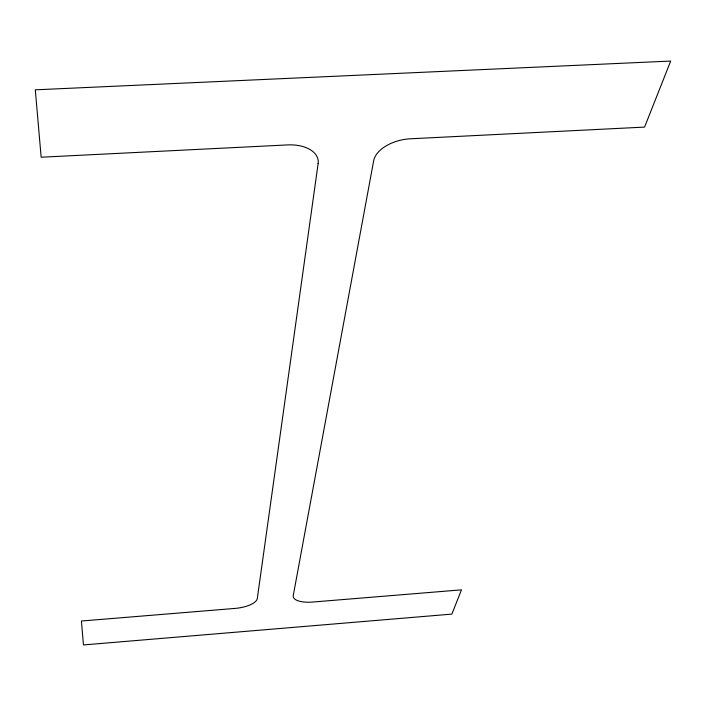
<?xml version="1.0" encoding="UTF-8"?>
<svg xmlns="http://www.w3.org/2000/svg" width="706" height="706" viewBox="0 0 706 706"><rect width="100%" height="100%" fill="white"/><g stroke="black" fill="none" stroke-linecap="round" stroke-linejoin="round"><path stroke-width="1.06" d="M318.124 163.607L257.302 598.485A21.471 8.154 -6.6 0 1 235.08 608.413L81.402 621.024L83.476 644.94L451.875 614.105L461.477 589.845L312.634 602.05A21.321 8.075 -7.6 0 1 293.246 595.555L373.668 160.756A33.191 19.344 -11.2 0 1 410.53 138.782L644.569 127.098L670.7 61.06L35.3 89.821L41.151 157.217L287.439 144.924A33.358 19.75 -8.2 0 1 318.124 163.607"/></g></svg>
